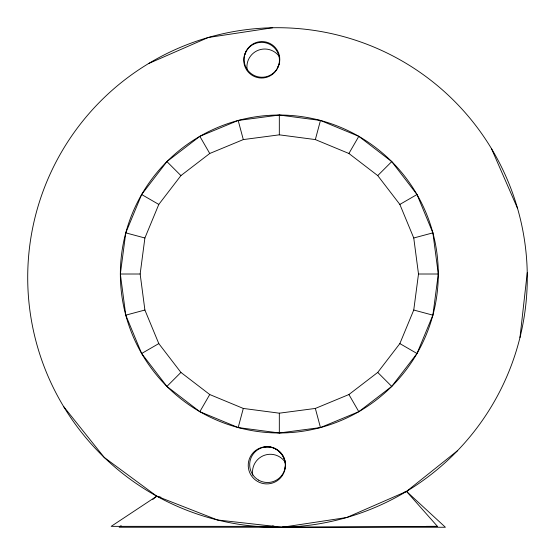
<?xml version="1.0" encoding="UTF-8"?>
<svg xmlns="http://www.w3.org/2000/svg" width="555" height="555" viewBox="0 0 555 555"><rect width="100%" height="100%" fill="white"/><g stroke="black" fill="none" stroke-linecap="round" stroke-linejoin="round"><path stroke-width="0.83" d="M63.596 406.51L104.271 457.473A249.799 249.799 0 0 0 519.973 337.53L527.25 272.727M120.352 274.01L125.77 232.864L141.65 194.527L166.916 161.602L199.842 136.336L238.178 120.456L279.325 115.038L320.471 120.456L358.814 136.336L391.733 161.602L416.999 194.527L432.879 232.864L438.297 274.01L432.879 315.157L416.999 353.5L391.733 386.419L358.814 411.685L320.471 427.565L279.325 432.983L238.178 427.565L199.842 411.685L166.916 386.419L141.65 353.5L125.77 315.157L120.352 274.01L140.151 274.01L144.897 310.03L158.799 343.594L180.916 372.419L209.741 394.536L243.305 408.438L279.325 413.184L315.344 408.438L348.908 394.536L377.733 372.419L399.85 343.594L413.752 310.03L418.498 274.01L413.752 237.991L399.85 204.427L377.733 175.602L348.908 153.485L315.344 139.582L279.325 134.837L243.305 139.582L209.741 153.485L180.916 175.602L158.799 204.427L144.897 237.991L140.151 274.01M284.757 469.28C288.551 456.647 275.537 443.632 262.903 447.427M238.178 427.565L243.305 408.438M315.344 139.582L320.471 120.456M244.727 54.723L245.983 51.539L248.751 47.799A17.843 17.843 0 0 1 278.901 64.505L277.535 67.974M246.482 50.491L244.276 55.875A17.843 17.843 0 0 0 277.195 68.841L279.172 64.026A17.843 17.843 0 0 0 257.319 42.173A17.843 17.843 0 0 0 249.32 72.025A17.843 17.843 0 0 0 279.172 64.026M199.842 411.685A158.973 158.973 0 0 1 199.842 136.336A158.973 158.973 0 0 1 438.297 274.01A158.973 158.973 0 0 1 199.842 411.685L209.741 394.536M348.908 153.485L358.814 136.336M166.916 386.419L180.916 372.419M377.733 175.602L391.733 161.602M121.129 525.613L119.152 527.25L445.394 527.25L406.51 491.404L404.852 491.883M152.798 499.444L156.76 496.177L160.957 497.252M272.727 27.75L208.25 37.497A249.799 249.799 0 0 0 104.271 457.473L156.76 496.177L217.47 519.973L282.273 527.25L346.75 517.503L406.51 491.404L457.473 450.729M156.76 496.177L111.18 526.355L274.302 526.355L272.623 525.925M141.65 353.5L158.799 343.594M399.85 204.427L416.999 194.527M148.49 63.596L208.25 37.497A249.799 249.799 0 0 1 519.973 337.53M284.757 526.535L282.273 527.25L437.548 526.355M125.77 315.157L144.897 310.03M413.752 237.991L432.879 232.864M418.498 274.01L438.297 274.01M426.205 526.355L437.423 526.355L406.51 491.404M125.77 232.864L144.897 237.991M413.752 310.03L432.879 315.157M141.65 194.527L158.799 204.427M399.85 343.594L416.999 353.5M166.916 161.602L180.916 175.602M377.733 372.419L391.733 386.419M199.842 136.336L209.741 153.485M348.908 394.536L358.814 411.685M491.404 148.49L517.503 208.25M238.178 120.456L243.305 139.582M315.344 408.438L320.471 427.565M279.325 115.038L279.325 134.837M279.325 413.184L279.325 432.983M252.768 475.219A17.843 17.843 0 0 1 285.388 462.53M247.183 69.965A17.843 17.843 0 0 1 279.373 56.631M269.244 446.893L264.395 446.893A18.593 18.593 0 0 0 248.245 466.138A18.593 18.593 0 0 0 266.005 483.898A18.593 18.593 0 0 0 285.249 467.754C286.609 457.896 279.116 448.128 269.244 446.893M258.602 480.117A17.843 17.843 0 0 0 285.36 464.66A17.843 17.843 0 0 0 258.602 449.21A17.843 17.843 0 0 0 258.602 480.117"/></g></svg>
